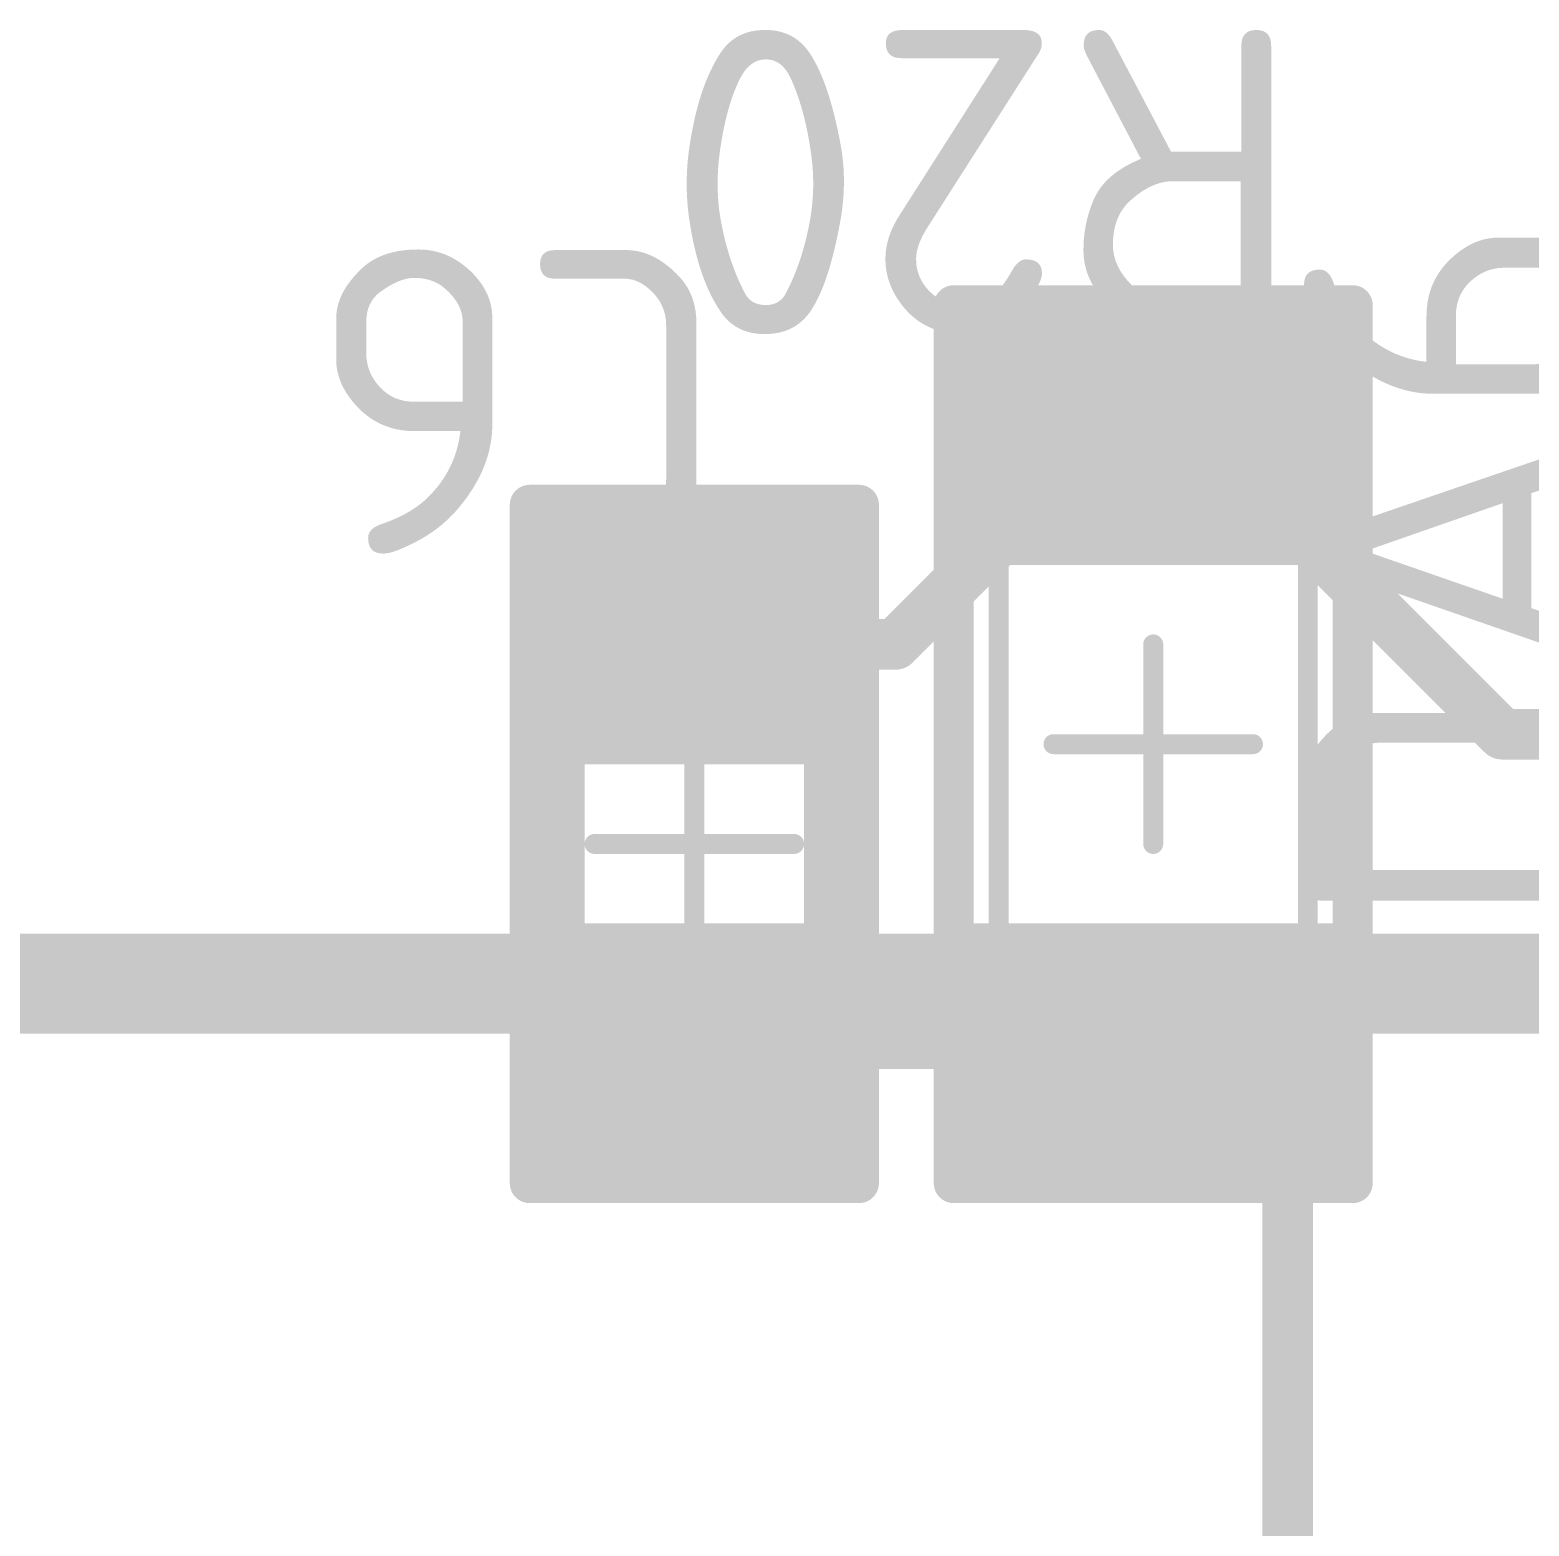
# Model space of a CAD drawing. Header units: inches. Extents: x 0 to 220, y -79 to 15.
# Drawn here: x 120.67 to 128.18, y -34.42 to -26.92 of the extents above; entities that cross this region are included whole.
import ezdxf

# ---------------------------------------------------------------- set-up
doc = ezdxf.new("R2010")
doc.units = ezdxf.units.IN
for name, color, linetype in [('Bottom Layer- Bottom', 5, 'Continuous'), ('Mechanical 13', 56, 'Continuous'), ('Mechanical 15', 56, 'Continuous'), ('Top Layer- Top', 1, 'Continuous'), ('Top Overlay- Top Silk', 2, 'Continuous'), ('Top Paste- Top Paste', 8, 'Continuous'), ('Top Solder- Top Mask', 216, 'Continuous')]:
    doc.layers.add(name, color=color, linetype=linetype)
doc.styles.add('GOST type B', font='', dxfattribs={"height": 0.2})
doc.styles.get('GOST type B').set_extended_font_data('GOST type B')

# ---------------------------------------------------------------- blocks, each defined once
blk = doc.blocks.new('1206_34')
at = {"layer": 'Top Layer- Top'}
for points in [[(-2, -0.8), (-2, 0.8), (-1, 0.8), (-1, -0.8)], [(1, -0.8), (1, 0.8), (2, 0.8), (2, -0.8)]]:
    blk.add_hatch(color=7, dxfattribs=at).paths.add_polyline_path(points)
at = {"layer": 'Top Paste- Top Paste'}
for points in [[(-2, -0.8), (-2, 0.8), (-1, 0.8), (-1, -0.8)], [(1, -0.8), (1, 0.8), (2, 0.8), (2, -0.8)]]:
    blk.add_hatch(color=7, dxfattribs=at).paths.add_polyline_path(points)
at = {"layer": 'Top Solder- Top Mask'}
for points in [[(-2.1016, -0.9016), (-2.1016, 0.9016), (-0.8984, 0.9016), (-0.8984, -0.9016)], [(0.8984, -0.9016), (0.8984, 0.9016), (2.1016, 0.9016), (2.1016, -0.9016)]]:
    blk.add_hatch(color=7, dxfattribs=at).paths.add_polyline_path(points)
at = {"layer": 'Mechanical 13'}
for points in [[(-1.6, 0.775, 0.1, 0.1, 0), (-1.6, -0.775, 0.1, 0.1, 0)], [(-1.6, 0.775, 0.1, 0.1, 0), (1.6, 0.775, 0.1, 0.1, 0)], [(1.6, 0.775, 0.1, 0.1, 0), (1.6, -0.775, 0.1, 0.1, 0)], [(-1.6, -0.775, 0.1, 0.1, 0), (1.6, -0.775, 0.1, 0.1, 0)]]:
    blk.add_lwpolyline(points, format="xyseb", dxfattribs=at)
for points in [[(-1.625, 0.775, 0.05, 0.05, 1), (-1.575, 0.775, 0.05, 0.05, 1)], [(-1.625, 0.775, 0.05, 0.05, 1), (-1.575, 0.775, 0.05, 0.05, 1)], [(1.575, 0.775, 0.05, 0.05, 1), (1.625, 0.775, 0.05, 0.05, 1)], [(1.575, 0.775, 0.05, 0.05, 1), (1.625, 0.775, 0.05, 0.05, 1)], [(-1.625, -0.775, 0.05, 0.05, 1), (-1.575, -0.775, 0.05, 0.05, 1)], [(-1.625, -0.775, 0.05, 0.05, 1), (-1.575, -0.775, 0.05, 0.05, 1)], [(1.575, -0.775, 0.05, 0.05, 1), (1.625, -0.775, 0.05, 0.05, 1)], [(1.575, -0.775, 0.05, 0.05, 1), (1.625, -0.775, 0.05, 0.05, 1)]]:
    blk.add_lwpolyline(points, format="xyseb", close=True, dxfattribs=at)
at = {"layer": 'Mechanical 15'}
for points in [[(-2.2, 1, 0.1, 0.1, 0), (2.2, 1, 0.1, 0.1, 0)], [(-2.2, 1, 0.1, 0.1, 0), (-2.2, -1, 0.1, 0.1, 0)], [(2.2, 1, 0.1, 0.1, 0), (2.2, -1, 0.1, 0.1, 0)], [(0, 0.5, 0.1, 0.1, 0), (0, -0.5, 0.1, 0.1, 0)], [(-0.5, 0, 0.1, 0.1, 0), (0.5, 0, 0.1, 0.1, 0)], [(-2.2, -1, 0.1, 0.1, 0), (2.2, -1, 0.1, 0.1, 0)]]:
    blk.add_lwpolyline(points, format="xyseb", dxfattribs=at)
for points in [[(-2.225, 1, 0.05, 0.05, 1), (-2.175, 1, 0.05, 0.05, 1)], [(-2.225, 1, 0.05, 0.05, 1), (-2.175, 1, 0.05, 0.05, 1)], [(2.175, 1, 0.05, 0.05, 1), (2.225, 1, 0.05, 0.05, 1)], [(2.175, 1, 0.05, 0.05, 1), (2.225, 1, 0.05, 0.05, 1)], [(-0.025, 0.5, 0.05, 0.05, 1), (0.025, 0.5, 0.05, 0.05, 1)], [(-0.525, 0, 0.05, 0.05, 1), (-0.475, 0, 0.05, 0.05, 1)], [(0.475, 0, 0.05, 0.05, 1), (0.525, 0, 0.05, 0.05, 1)], [(-0.025, -0.5, 0.05, 0.05, 1), (0.025, -0.5, 0.05, 0.05, 1)], [(-2.225, -1, 0.05, 0.05, 1), (-2.175, -1, 0.05, 0.05, 1)], [(-2.225, -1, 0.05, 0.05, 1), (-2.175, -1, 0.05, 0.05, 1)], [(2.175, -1, 0.05, 0.05, 1), (2.225, -1, 0.05, 0.05, 1)], [(2.175, -1, 0.05, 0.05, 1), (2.225, -1, 0.05, 0.05, 1)]]:
    blk.add_lwpolyline(points, format="xyseb", close=True, dxfattribs=at)
at = {"layer": 'Top Overlay- Top Silk'}
for points in [[(-2.2, 1, 0.2, 0.2, 0), (2.2, 1, 0.2, 0.2, 0)], [(-2.2, 1, 0.2, 0.2, 0), (-2.2, -1, 0.2, 0.2, 0)], [(2.2, 1, 0.2, 0.2, 0), (2.2, -1, 0.2, 0.2, 0)], [(-2.2, -1, 0.2, 0.2, 0), (2.2, -1, 0.2, 0.2, 0)]]:
    blk.add_lwpolyline(points, format="xyseb", dxfattribs=at)
for points in [[(-2.25, 1, 0.1, 0.1, 1), (-2.15, 1, 0.1, 0.1, 1)], [(-2.25, 1, 0.1, 0.1, 1), (-2.15, 1, 0.1, 0.1, 1)], [(2.15, 1, 0.1, 0.1, 1), (2.25, 1, 0.1, 0.1, 1)], [(2.15, 1, 0.1, 0.1, 1), (2.25, 1, 0.1, 0.1, 1)], [(-2.25, -1, 0.1, 0.1, 1), (-2.15, -1, 0.1, 0.1, 1)], [(-2.25, -1, 0.1, 0.1, 1), (-2.15, -1, 0.1, 0.1, 1)], [(2.15, -1, 0.1, 0.1, 1), (2.25, -1, 0.1, 0.1, 1)], [(2.15, -1, 0.1, 0.1, 1), (2.25, -1, 0.1, 0.1, 1)]]:
    blk.add_lwpolyline(points, format="xyseb", close=True, dxfattribs=at)
blk = doc.blocks.new('CAP__0805_52')
at = {"layer": 'Top Layer- Top'}
for points in [[(-1.5, -0.625), (-1.5, 0.625), (-0.5, 0.625), (-0.5, -0.625)], [(0.5, -0.625), (0.5, 0.625), (1.5, 0.625), (1.5, -0.625)]]:
    blk.add_hatch(color=7, dxfattribs=at).paths.add_polyline_path(points)
at = {"layer": 'Top Paste- Top Paste'}
for points in [[(-1.5, -0.625), (-1.5, 0.625), (-0.5, 0.625), (-0.5, -0.625)], [(0.5, -0.625), (0.5, 0.625), (1.5, 0.625), (1.5, -0.625)]]:
    blk.add_hatch(color=7, dxfattribs=at).paths.add_polyline_path(points)
at = {"layer": 'Top Solder- Top Mask'}
for points in [[(-1.6016, -0.7266), (-1.6016, 0.7266), (-0.3984, 0.7266), (-0.3984, -0.7266)], [(0.3984, -0.7266), (0.3984, 0.7266), (1.6016, 0.7266), (1.6016, -0.7266)]]:
    blk.add_hatch(color=7, dxfattribs=at).paths.add_polyline_path(points)
at = {"layer": 'Mechanical 13'}
for points in [[(-0.9492, 0.6, 0.1, 0.1, 0), (1.05, 0.6, 0.1, 0.1, 0)], [(-0.9492, 0.6, 0.1, 0.1, 0), (-0.9492, -0.6, 0.1, 0.1, 0)], [(1.05, 0.6, 0.1, 0.1, 0), (1.05, -0.6, 0.1, 0.1, 0)], [(-0.9492, -0.6, 0.1, 0.1, 0), (1.05, -0.6, 0.1, 0.1, 0)]]:
    blk.add_lwpolyline(points, format="xyseb", dxfattribs=at)
for points in [[(-0.9742, 0.6, 0.05, 0.05, 1), (-0.9242, 0.6, 0.05, 0.05, 1)], [(-0.9742, 0.6, 0.05, 0.05, 1), (-0.9242, 0.6, 0.05, 0.05, 1)], [(1.025, 0.6, 0.05, 0.05, 1), (1.075, 0.6, 0.05, 0.05, 1)], [(1.025, 0.6, 0.05, 0.05, 1), (1.075, 0.6, 0.05, 0.05, 1)], [(-0.9742, -0.6, 0.05, 0.05, 1), (-0.9242, -0.6, 0.05, 0.05, 1)], [(-0.9742, -0.6, 0.05, 0.05, 1), (-0.9242, -0.6, 0.05, 0.05, 1)], [(1.025, -0.6, 0.05, 0.05, 1), (1.075, -0.6, 0.05, 0.05, 1)], [(1.025, -0.6, 0.05, 0.05, 1), (1.075, -0.6, 0.05, 0.05, 1)]]:
    blk.add_lwpolyline(points, format="xyseb", close=True, dxfattribs=at)
at = {"layer": 'Mechanical 15'}
for points in [[(-1.7, 0.7, 0.1, 0.1, 0), (-1.7, -0.7, 0.1, 0.1, 0)], [(-1.7, 0.7, 0.1, 0.1, 0), (1.7, 0.7, 0.1, 0.1, 0)], [(1.7, 0.7, 0.1, 0.1, 0), (1.7, -0.7, 0.1, 0.1, 0)], [(0, 0.5, 0.1, 0.1, 0), (0, -0.5, 0.1, 0.1, 0)], [(-0.5, 0, 0.1, 0.1, 0), (0.5, 0, 0.1, 0.1, 0)], [(-1.7, -0.7, 0.1, 0.1, 0), (1.7, -0.7, 0.1, 0.1, 0)]]:
    blk.add_lwpolyline(points, format="xyseb", dxfattribs=at)
for points in [[(-1.725, 0.7, 0.05, 0.05, 1), (-1.675, 0.7, 0.05, 0.05, 1)], [(-1.725, 0.7, 0.05, 0.05, 1), (-1.675, 0.7, 0.05, 0.05, 1)], [(1.675, 0.7, 0.05, 0.05, 1), (1.725, 0.7, 0.05, 0.05, 1)], [(1.675, 0.7, 0.05, 0.05, 1), (1.725, 0.7, 0.05, 0.05, 1)], [(-0.025, 0.5, 0.05, 0.05, 1), (0.025, 0.5, 0.05, 0.05, 1)], [(-0.525, 0, 0.05, 0.05, 1), (-0.475, 0, 0.05, 0.05, 1)], [(0.475, 0, 0.05, 0.05, 1), (0.525, 0, 0.05, 0.05, 1)], [(-0.025, -0.5, 0.05, 0.05, 1), (0.025, -0.5, 0.05, 0.05, 1)], [(-1.725, -0.7, 0.05, 0.05, 1), (-1.675, -0.7, 0.05, 0.05, 1)], [(-1.725, -0.7, 0.05, 0.05, 1), (-1.675, -0.7, 0.05, 0.05, 1)], [(1.675, -0.7, 0.05, 0.05, 1), (1.725, -0.7, 0.05, 0.05, 1)], [(1.675, -0.7, 0.05, 0.05, 1), (1.725, -0.7, 0.05, 0.05, 1)]]:
    blk.add_lwpolyline(points, format="xyseb", close=True, dxfattribs=at)
at = {"layer": 'Top Overlay- Top Silk'}
for points in [[(-1.7, 0.825, 0.2, 0.2, 0), (1.7, 0.825, 0.2, 0.2, 0)], [(-1.7, 0.825, 0.2, 0.2, 0), (-1.7, -0.825, 0.2, 0.2, 0)], [(1.7, 0.825, 0.2, 0.2, 0), (1.7, -0.825, 0.2, 0.2, 0)], [(-1.7, -0.825, 0.2, 0.2, 0), (1.7, -0.825, 0.2, 0.2, 0)]]:
    blk.add_lwpolyline(points, format="xyseb", dxfattribs=at)
for points in [[(-1.75, 0.825, 0.1, 0.1, 1), (-1.65, 0.825, 0.1, 0.1, 1)], [(-1.75, 0.825, 0.1, 0.1, 1), (-1.65, 0.825, 0.1, 0.1, 1)], [(1.65, 0.825, 0.1, 0.1, 1), (1.75, 0.825, 0.1, 0.1, 1)], [(1.65, 0.825, 0.1, 0.1, 1), (1.75, 0.825, 0.1, 0.1, 1)], [(-1.75, -0.825, 0.1, 0.1, 1), (-1.65, -0.825, 0.1, 0.1, 1)], [(-1.75, -0.825, 0.1, 0.1, 1), (-1.65, -0.825, 0.1, 0.1, 1)], [(1.65, -0.825, 0.1, 0.1, 1), (1.75, -0.825, 0.1, 0.1, 1)], [(1.65, -0.825, 0.1, 0.1, 1), (1.75, -0.825, 0.1, 0.1, 1)]]:
    blk.add_lwpolyline(points, format="xyseb", close=True, dxfattribs=at)

msp = doc.modelspace()

# ---------------------------------------------------------------- linework, layer by layer
at = {"layer": 'Bottom Layer- Bottom'}
msp.add_lwpolyline([(86.69, -31.7, 0.5, 0.5, 0), (128.7, -31.7, 0.5, 0.5, 0)], format="xyseb", dxfattribs=at)
at = {"layer": 'Top Layer- Top'}
for points in [[(125.627, -29.373, 0.254, 0.254, 0), (126, -29, 0.254, 0.254, 0)], [(126, -29, 0.254, 0.254, 0), (126.3, -29, 0.254, 0.254, 0)], [(126.3, -29, 0.254, 0.254, 0), (126.6, -29, 0.254, 0.254, 0)], [(126.6, -29, 0.254, 0.254, 0), (128.05, -30.45, 0.254, 0.254, 0)], [(125.006, -30, 0.254, 0.254, 0), (125.627, -29.379, 0.254, 0.254, 0)], [(125.627, -29.379, 0.254, 0.254, 0), (125.627, -29.373, 0.254, 0.254, 0)], [(124, -30, 0.254, 0.254, 0), (125.006, -30, 0.254, 0.254, 0)], [(128.05, -30.45, 0.254, 0.254, 0), (129.19, -30.45, 0.254, 0.254, 0)], [(124, -32, 0.254, 0.254, 0), (126.3, -32, 0.254, 0.254, 0)], [(126.3, -32, 0.254, 0.254, 0), (126.6, -32, 0.254, 0.254, 0)], [(126.6, -32, 0.254, 0.254, 0), (126.973, -32.373, 0.254, 0.254, 0)], [(126.973, -35.323, 0.254, 0.254, 0), (126.973, -32.373, 0.254, 0.254, 0)]]:
    msp.add_lwpolyline(points, format="xyseb", dxfattribs=at)
for points in [[(125.9365, -29, 0.127, 0.127, 1), (126.0635, -29, 0.127, 0.127, 1)], [(125.9365, -29, 0.127, 0.127, 1), (126.0635, -29, 0.127, 0.127, 1)], [(126.2365, -29, 0.127, 0.127, 1), (126.3635, -29, 0.127, 0.127, 1)], [(126.2365, -29, 0.127, 0.127, 1), (126.3635, -29, 0.127, 0.127, 1)], [(126.5365, -29, 0.127, 0.127, 1), (126.6635, -29, 0.127, 0.127, 1)], [(126.5365, -29, 0.127, 0.127, 1), (126.6635, -29, 0.127, 0.127, 1)], [(125.5635, -29.373, 0.127, 0.127, 1), (125.6905, -29.373, 0.127, 0.127, 1)], [(125.5635, -29.373, 0.127, 0.127, 1), (125.6905, -29.373, 0.127, 0.127, 1)], [(125.5635, -29.379, 0.127, 0.127, 1), (125.6905, -29.379, 0.127, 0.127, 1)], [(125.5635, -29.379, 0.127, 0.127, 1), (125.6905, -29.379, 0.127, 0.127, 1)], [(123.9365, -30, 0.127, 0.127, 1), (124.0635, -30, 0.127, 0.127, 1)], [(124.9425, -30, 0.127, 0.127, 1), (125.0695, -30, 0.127, 0.127, 1)], [(124.9425, -30, 0.127, 0.127, 1), (125.0695, -30, 0.127, 0.127, 1)], [(127.9865, -30.45, 0.127, 0.127, 1), (128.1135, -30.45, 0.127, 0.127, 1)], [(127.9865, -30.45, 0.127, 0.127, 1), (128.1135, -30.45, 0.127, 0.127, 1)], [(123.9365, -32, 0.127, 0.127, 1), (124.0635, -32, 0.127, 0.127, 1)], [(126.2365, -32, 0.127, 0.127, 1), (126.3635, -32, 0.127, 0.127, 1)], [(126.2365, -32, 0.127, 0.127, 1), (126.3635, -32, 0.127, 0.127, 1)], [(126.5365, -32, 0.127, 0.127, 1), (126.6635, -32, 0.127, 0.127, 1)], [(126.5365, -32, 0.127, 0.127, 1), (126.6635, -32, 0.127, 0.127, 1)], [(126.9095, -32.373, 0.127, 0.127, 1), (127.0365, -32.373, 0.127, 0.127, 1)], [(126.9095, -32.373, 0.127, 0.127, 1), (127.0365, -32.373, 0.127, 0.127, 1)]]:
    msp.add_lwpolyline(points, format="xyseb", close=True, dxfattribs=at)

# ---------------------------------------------------------------- block references
at = {"rotation": 90}
for name, p in [('1206_34', (126.3, -30.5)), ('CAP__0805_52', (124, -31))]:
    msp.add_blockref(name, p, dxfattribs=at)

# ---------------------------------------------------------------- texts
at = {"layer": 'Top Overlay- Top Silk', "style": 'GOST type B'}
for s, rotation, p in [('R20', 180, (127.0471, -26.9207)), ('C6', 180, (124.1665, -28.0207)), ('DA6', 90, (128.58, -31.4397))]:
    msp.add_text(s, height=1.524, rotation=rotation, dxfattribs=at).set_placement(p)

doc.saveas('drawing.dxf')
